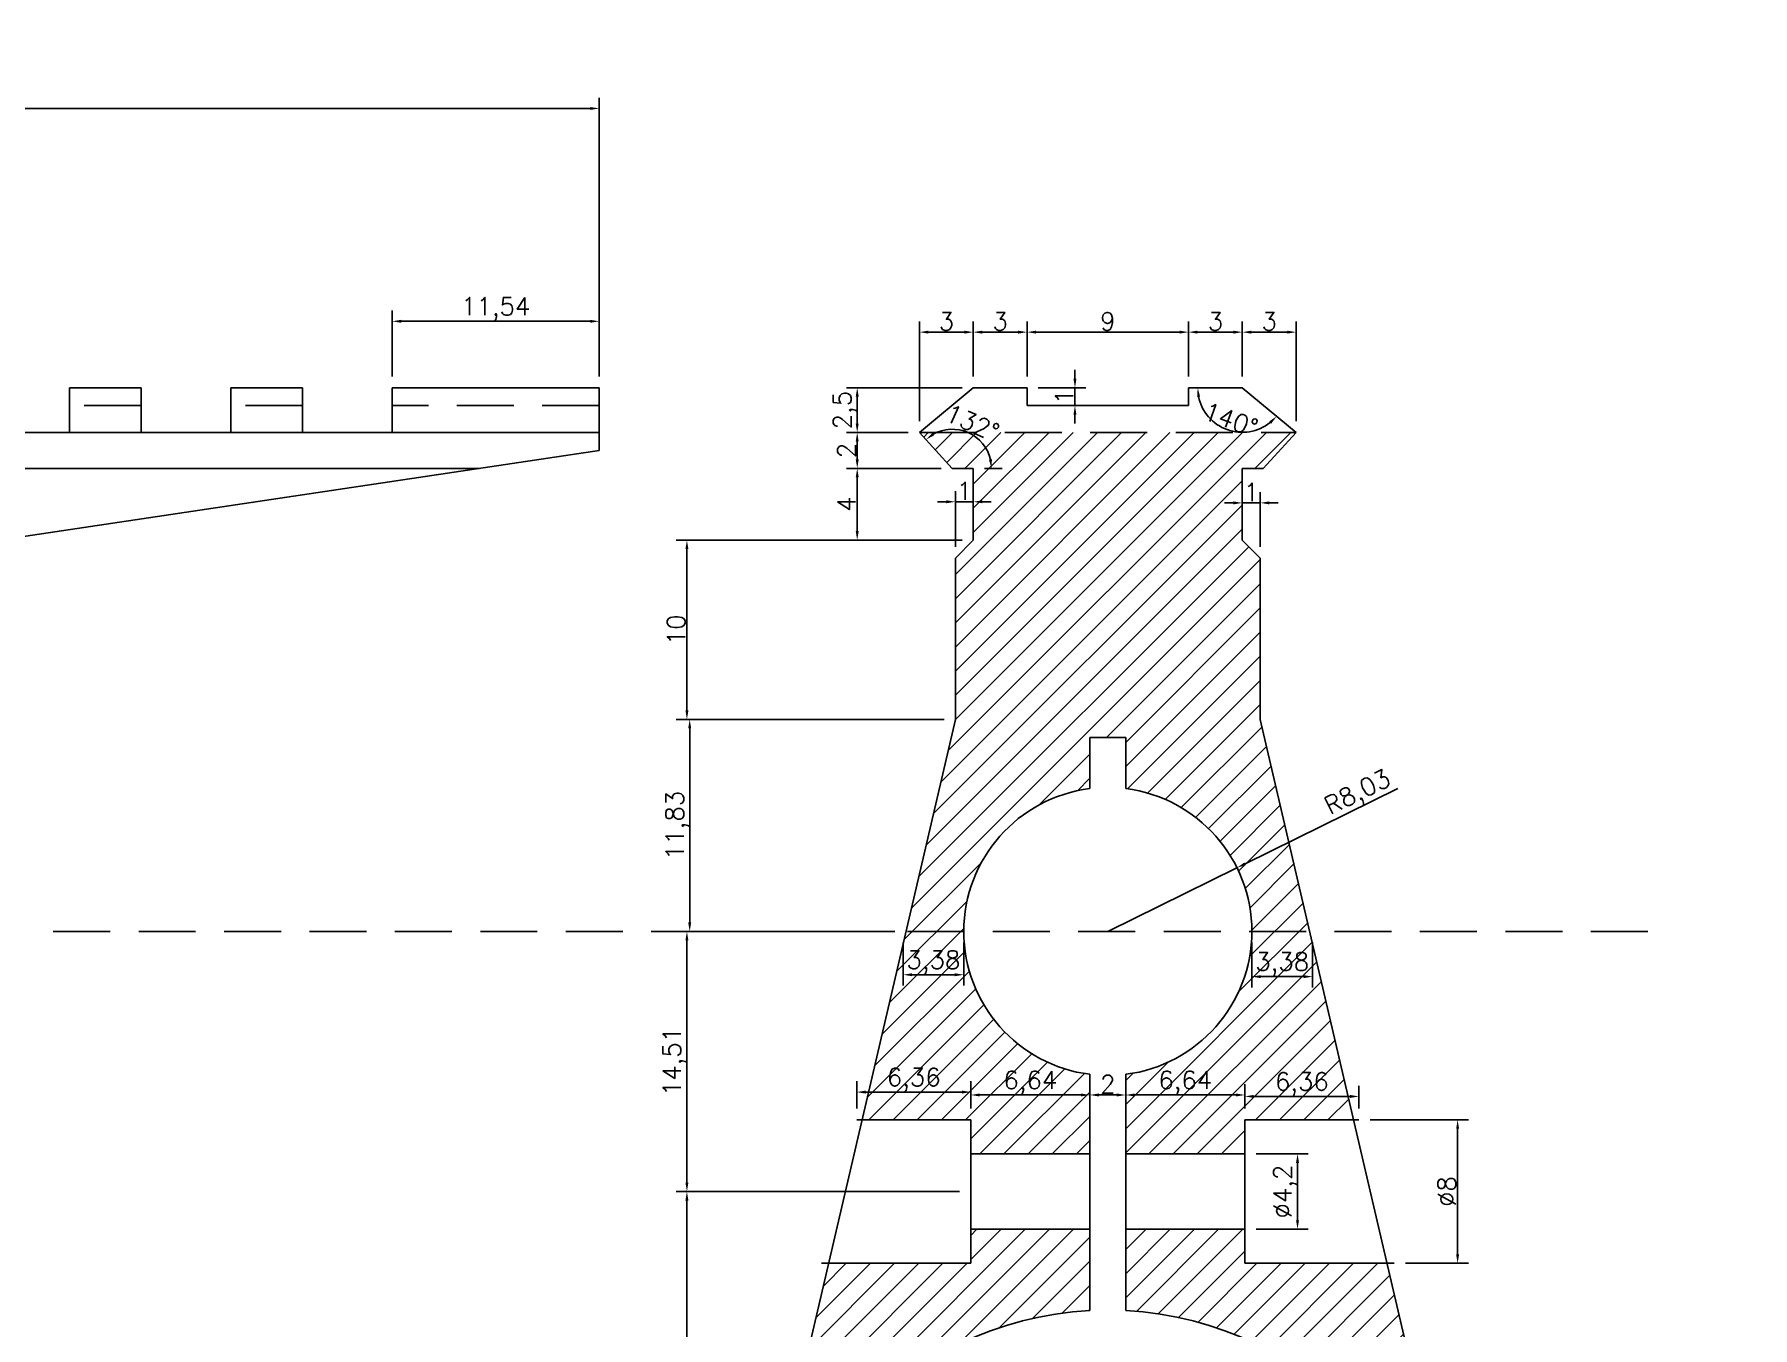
# Model space of a CAD drawing. Header units: millimetres. Extents: x 6817 to 10425, y -2870 to -164.
# Drawn here: x 9156 to 9251.8, y -901.7 to -829.6 of the extents above; entities that cross this region are included whole.
import ezdxf

# ---------------------------------------------------------------- set-up
doc = ezdxf.new("R2010")
doc.units = ezdxf.units.MM
doc.linetypes.add('HIDDEN', pattern=[9.525, 6.35, -3.175])
doc.layers.add('图层2', color=108, linetype='Continuous')
doc.styles.get("Standard").update_dxf_attribs({"font": 'txt', "bigfont": 'gbcbig.shx'})
doc.dimstyles.new('ISO-25', dxfattribs={"dimtxt": 1, "dimasz": 0.5, "dimexe": 0.6, "dimexo": 0.625, "dimgap": 0.1, "dimtad": 1, "dimtxsty": 'Standard', "dimcen": 2.5, "dimadec": 0, "dimazin": 0, "dimtfac": 1, "dimtmove": 0, "dimatfit": 3, "dimfxl": 1, "dimarcsym": 0})

# ---------------------------------------------------------------- blocks, each defined once
blk = doc.blocks.new('*D1676')
at = {"layer": 'Defpoints', "color": 0, "linetype": 'ByBlock', "transparency": 16777216}
for p in [(9211.395, -846.178), (9208.395, -849.277), (9211.395, -849.277)]:
    blk.add_point(p, dxfattribs=at)
at = {"layer": '图层2', "color": 0, "linetype": 'ByBlock', "lineweight": -2, "transparency": 16777216}
for p, q in [((9208.395, -848.652), (9208.395, -845.578)), ((9211.395, -848.652), (9211.395, -845.578)), ((9208.895, -846.178), (9210.895, -846.178))]:
    blk.add_line(p, q, dxfattribs=at)
at = {"layer": '图层2', "color": 0, "linetype": 'ByBlock', "transparency": 16777216}
for points in [[(9208.895, -846.095), (9208.895, -846.262), (9208.395, -846.178)], [(9210.895, -846.095), (9210.895, -846.262), (9211.395, -846.178)]]:
    blk.add_solid(points, dxfattribs=at)
at = {"layer": '图层2', "color": 0, "linetype": 'ByBlock', "transparency": 16777216, "insert": (9209.895, -845.578), "char_height": 1, "attachment_point": 5}
blk.add_mtext('3', dxfattribs=at)
blk = doc.blocks.new('*D1677')
at = {"layer": 'Defpoints', "color": 0, "linetype": 'ByBlock', "transparency": 16777216}
for p in [(9220.395, -846.178), (9211.395, -849.277), (9220.395, -849.277)]:
    blk.add_point(p, dxfattribs=at)
at = {"layer": '图层2', "color": 0, "linetype": 'ByBlock', "lineweight": -2, "transparency": 16777216}
for p, q in [((9211.395, -848.652), (9211.395, -845.578)), ((9220.395, -848.652), (9220.395, -845.578)), ((9211.895, -846.178), (9219.895, -846.178))]:
    blk.add_line(p, q, dxfattribs=at)
at = {"layer": '图层2', "color": 0, "linetype": 'ByBlock', "transparency": 16777216}
for points in [[(9211.895, -846.095), (9211.895, -846.262), (9211.395, -846.178)], [(9219.895, -846.095), (9219.895, -846.262), (9220.395, -846.178)]]:
    blk.add_solid(points, dxfattribs=at)
at = {"layer": '图层2', "color": 0, "linetype": 'ByBlock', "transparency": 16777216, "insert": (9215.895, -845.578), "char_height": 1, "attachment_point": 5}
blk.add_mtext('9', dxfattribs=at)
blk = doc.blocks.new('*D1678')
at = {"layer": 'Defpoints', "color": 0, "linetype": 'ByBlock', "transparency": 16777216}
for p in [(9223.395, -846.178), (9220.395, -849.277), (9223.395, -849.277)]:
    blk.add_point(p, dxfattribs=at)
at = {"layer": '图层2', "color": 0, "linetype": 'ByBlock', "lineweight": -2, "transparency": 16777216}
for p, q in [((9220.395, -848.652), (9220.395, -845.578)), ((9223.395, -848.652), (9223.395, -845.578)), ((9220.895, -846.178), (9222.895, -846.178))]:
    blk.add_line(p, q, dxfattribs=at)
at = {"layer": '图层2', "color": 0, "linetype": 'ByBlock', "transparency": 16777216}
for points in [[(9220.895, -846.095), (9220.895, -846.262), (9220.395, -846.178)], [(9222.895, -846.095), (9222.895, -846.262), (9223.395, -846.178)]]:
    blk.add_solid(points, dxfattribs=at)
at = {"layer": '图层2', "color": 0, "linetype": 'ByBlock', "transparency": 16777216, "insert": (9221.895, -845.578), "char_height": 1, "attachment_point": 5}
blk.add_mtext('3', dxfattribs=at)
blk = doc.blocks.new('*D1679')
at = {"layer": 'Defpoints', "color": 0, "linetype": 'ByBlock', "transparency": 16777216}
for p in [(9226.395, -846.178), (9223.395, -849.277), (9226.395, -851.777)]:
    blk.add_point(p, dxfattribs=at)
at = {"layer": '图层2', "color": 0, "linetype": 'ByBlock', "lineweight": -2, "transparency": 16777216}
for p, q in [((9223.395, -848.652), (9223.395, -845.578)), ((9226.395, -851.152), (9226.395, -845.578)), ((9223.895, -846.178), (9225.895, -846.178))]:
    blk.add_line(p, q, dxfattribs=at)
at = {"layer": '图层2', "color": 0, "linetype": 'ByBlock', "transparency": 16777216}
for points in [[(9223.895, -846.095), (9223.895, -846.262), (9223.395, -846.178)], [(9225.895, -846.095), (9225.895, -846.262), (9226.395, -846.178)]]:
    blk.add_solid(points, dxfattribs=at)
at = {"layer": '图层2', "color": 0, "linetype": 'ByBlock', "transparency": 16777216, "insert": (9224.895, -845.578), "char_height": 1, "attachment_point": 5}
blk.add_mtext('3', dxfattribs=at)
blk = doc.blocks.new('*D1680')
at = {"layer": 'Defpoints', "color": 0, "linetype": 'ByBlock', "transparency": 16777216}
for p in [(9208.395, -846.178), (9208.395, -849.277), (9205.395, -851.777)]:
    blk.add_point(p, dxfattribs=at)
at = {"layer": '图层2', "color": 0, "linetype": 'ByBlock', "lineweight": -2, "transparency": 16777216}
for p, q in [((9205.395, -851.152), (9205.395, -845.578)), ((9208.395, -848.652), (9208.395, -845.578)), ((9205.895, -846.178), (9207.895, -846.178))]:
    blk.add_line(p, q, dxfattribs=at)
at = {"layer": '图层2', "color": 0, "linetype": 'ByBlock', "transparency": 16777216}
for points in [[(9205.895, -846.095), (9205.895, -846.262), (9205.395, -846.178)], [(9207.895, -846.095), (9207.895, -846.262), (9208.395, -846.178)]]:
    blk.add_solid(points, dxfattribs=at)
at = {"layer": '图层2', "color": 0, "linetype": 'ByBlock', "transparency": 16777216, "insert": (9206.895, -845.578), "char_height": 1, "attachment_point": 5}
blk.add_mtext('3', dxfattribs=at)
blk = doc.blocks.new('*D1681')
at = {"layer": 'Defpoints', "color": 0, "linetype": 'ByBlock', "transparency": 16777216}
for p in [(9211.395, -849.277), (9211.395, -850.277), (9214.064, -850.277)]:
    blk.add_point(p, dxfattribs=at)
at = {"layer": '图层2', "color": 0, "linetype": 'ByBlock', "lineweight": -2, "transparency": 16777216}
for p, q in [((9214.064, -848.777), (9214.064, -848.277)), ((9212.02, -849.277), (9214.664, -849.277)), ((9214.064, -849.277), (9214.064, -850.277)), ((9212.02, -850.277), (9214.664, -850.277)), ((9214.064, -850.777), (9214.064, -851.277))]:
    blk.add_line(p, q, dxfattribs=at)
at = {"layer": '图层2', "color": 0, "linetype": 'ByBlock', "transparency": 16777216}
for points in [[(9213.98, -848.777), (9214.147, -848.777), (9214.064, -849.277)], [(9213.98, -850.777), (9214.147, -850.777), (9214.064, -850.277)]]:
    blk.add_solid(points, dxfattribs=at)
at = {"layer": '图层2', "color": 0, "linetype": 'ByBlock', "transparency": 16777216, "insert": (9213.464, -849.777), "char_height": 1, "attachment_point": 5, "rotation": 90}
blk.add_mtext('1', dxfattribs=at)
blk = doc.blocks.new('*D1575')
at = {"layer": 'Defpoints', "color": 0, "linetype": 'ByBlock', "transparency": 16777216}
for p in [(9208.395, -849.277), (9201.923, -851.777), (9205.395, -851.777)]:
    blk.add_point(p, dxfattribs=at)
at = {"layer": '图层2', "color": 0, "linetype": 'ByBlock', "lineweight": -2, "transparency": 16777216}
for p, q in [((9207.77, -849.277), (9201.323, -849.277)), ((9201.923, -849.777), (9201.923, -851.277)), ((9204.77, -851.777), (9201.323, -851.777))]:
    blk.add_line(p, q, dxfattribs=at)
at = {"layer": '图层2', "color": 0, "linetype": 'ByBlock', "transparency": 16777216}
for points in [[(9201.84, -849.777), (9202.006, -849.777), (9201.923, -849.277)], [(9201.84, -851.277), (9202.006, -851.277), (9201.923, -851.777)]]:
    blk.add_solid(points, dxfattribs=at)
at = {"layer": '图层2', "color": 0, "linetype": 'ByBlock', "transparency": 16777216, "insert": (9201.24, -850.527), "char_height": 1, "attachment_point": 5, "rotation": 90}
blk.add_mtext('2,5', dxfattribs=at)
blk = doc.blocks.new('*D1576')
at = {"layer": 'Defpoints', "color": 0, "linetype": 'ByBlock', "transparency": 16777216}
for p in [(9205.395, -851.777), (9201.923, -853.777), (9207.225, -853.777)]:
    blk.add_point(p, dxfattribs=at)
at = {"layer": '图层2', "color": 0, "linetype": 'ByBlock', "lineweight": -2, "transparency": 16777216}
for p, q in [((9204.77, -851.777), (9201.323, -851.777)), ((9201.923, -852.277), (9201.923, -853.277)), ((9206.6, -853.777), (9201.323, -853.777))]:
    blk.add_line(p, q, dxfattribs=at)
at = {"layer": '图层2', "color": 0, "linetype": 'ByBlock', "transparency": 16777216}
for points in [[(9201.84, -852.277), (9202.006, -852.277), (9201.923, -851.777)], [(9201.84, -853.277), (9202.006, -853.277), (9201.923, -853.777)]]:
    blk.add_solid(points, dxfattribs=at)
at = {"layer": '图层2', "color": 0, "linetype": 'ByBlock', "transparency": 16777216, "insert": (9201.323, -852.777), "char_height": 1, "attachment_point": 5, "rotation": 90}
blk.add_mtext('2', dxfattribs=at)
blk = doc.blocks.new('*D1577')
at = {"layer": 'Defpoints', "color": 0, "linetype": 'ByBlock', "transparency": 16777216}
for p in [(9207.225, -853.777), (9201.923, -857.777), (9208.395, -857.777)]:
    blk.add_point(p, dxfattribs=at)
at = {"layer": '图层2', "color": 0, "linetype": 'ByBlock', "lineweight": -2, "transparency": 16777216}
for p, q in [((9206.6, -853.777), (9201.323, -853.777)), ((9201.923, -854.277), (9201.923, -857.277)), ((9207.77, -857.777), (9201.323, -857.777))]:
    blk.add_line(p, q, dxfattribs=at)
at = {"layer": '图层2', "color": 0, "linetype": 'ByBlock', "transparency": 16777216}
for points in [[(9201.84, -854.277), (9202.006, -854.277), (9201.923, -853.777)], [(9201.84, -857.277), (9202.006, -857.277), (9201.923, -857.777)]]:
    blk.add_solid(points, dxfattribs=at)
at = {"layer": '图层2', "color": 0, "linetype": 'ByBlock', "transparency": 16777216, "insert": (9201.323, -855.777), "char_height": 1, "attachment_point": 5, "rotation": 90}
blk.add_mtext('4', dxfattribs=at)
blk = doc.blocks.new('*D1682')
at = {"layer": 'Defpoints', "color": 0, "linetype": 'ByBlock', "transparency": 16777216}
for p in [(9205.395, -851.777), (9208.792, -852.257), (9207.225, -853.777), (9207.225, -853.777), (9208.395, -853.777)]:
    blk.add_point(p, dxfattribs=at)
at = {"layer": '图层2', "color": 0, "linetype": 'ByBlock', "lineweight": -2, "transparency": 16777216}
blk.add_line((9209.02, -853.777), (9210.009, -853.777), dxfattribs=at)
blk.add_arc((9207.225, -853.777), 2.183, 13.15008, 119.30843, dxfattribs=at)
at = {"layer": '图层2', "color": 0, "linetype": 'ByBlock', "transparency": 16777216}
for points in [[(9206.205, -851.941), (9206.108, -851.806), (9205.752, -852.167)], [(9209.434, -853.271), (9209.269, -853.29), (9209.409, -853.777)]]:
    blk.add_solid(points, dxfattribs=at)
at = {"layer": '图层2', "color": 0, "linetype": 'ByBlock', "transparency": 16777216, "insert": (9208.347, -851.23), "char_height": 1, "attachment_point": 5, "rotation": 336.22926}
blk.add_mtext('132°', dxfattribs=at)
blk = doc.blocks.new('*D1683')
at = {"layer": 'Defpoints', "color": 0, "linetype": 'ByBlock', "transparency": 16777216}
for p in [(9220.395, -849.277), (9223.395, -849.277), (9223.395, -849.277), (9221.69, -851.089), (9226.395, -851.777)]:
    blk.add_point(p, dxfattribs=at)
at = {"layer": '图层2', "color": 0, "linetype": 'ByBlock', "lineweight": -2, "transparency": 16777216}
blk.add_arc((9223.395, -849.277), 2.488, 191.53213, 308.6623, dxfattribs=at)
at = {"layer": '图层2', "color": 0, "linetype": 'ByBlock', "transparency": 16777216}
for points in [[(9220.874, -849.783), (9221.04, -849.767), (9220.907, -849.277)], [(9224.892, -851.161), (9225.008, -851.28), (9225.307, -850.871)]]:
    blk.add_solid(points, dxfattribs=at)
at = {"layer": '图层2', "color": 0, "linetype": 'ByBlock', "transparency": 16777216, "insert": (9222.753, -851.053), "char_height": 1, "attachment_point": 5, "rotation": 340.09721}
blk.add_mtext('140°', dxfattribs=at)
blk = doc.blocks.new('*D1684')
at = {"layer": 'Defpoints', "color": 0, "linetype": 'ByBlock', "transparency": 16777216}
for p in [(9208.395, -855.639), (9208.395, -857.777), (9207.395, -858.777)]:
    blk.add_point(p, dxfattribs=at)
at = {"layer": '图层2', "color": 0, "linetype": 'ByBlock', "lineweight": -2, "transparency": 16777216}
for p, q in [((9207.395, -858.152), (9207.395, -855.039)), ((9208.395, -857.152), (9208.395, -855.039)), ((9206.895, -855.639), (9206.395, -855.639)), ((9207.395, -855.639), (9208.395, -855.639)), ((9208.895, -855.639), (9209.395, -855.639))]:
    blk.add_line(p, q, dxfattribs=at)
at = {"layer": '图层2', "color": 0, "linetype": 'ByBlock', "transparency": 16777216}
for points in [[(9206.895, -855.555), (9206.895, -855.722), (9207.395, -855.639)], [(9208.895, -855.555), (9208.895, -855.722), (9208.395, -855.639)]]:
    blk.add_solid(points, dxfattribs=at)
at = {"layer": '图层2', "color": 0, "linetype": 'ByBlock', "transparency": 16777216, "insert": (9207.895, -855.039), "char_height": 1, "attachment_point": 5}
blk.add_mtext('1', dxfattribs=at)
blk = doc.blocks.new('*D1685')
at = {"layer": 'Defpoints', "color": 0, "linetype": 'ByBlock', "transparency": 16777216}
for p in [(9224.395, -855.701), (9223.395, -857.777), (9224.395, -858.777)]:
    blk.add_point(p, dxfattribs=at)
at = {"layer": '图层2', "color": 0, "linetype": 'ByBlock', "lineweight": -2, "transparency": 16777216}
for p, q in [((9223.395, -857.152), (9223.395, -855.101)), ((9224.395, -858.152), (9224.395, -855.101)), ((9222.895, -855.701), (9222.395, -855.701)), ((9223.395, -855.701), (9224.395, -855.701)), ((9224.895, -855.701), (9225.395, -855.701))]:
    blk.add_line(p, q, dxfattribs=at)
at = {"layer": '图层2', "color": 0, "linetype": 'ByBlock', "transparency": 16777216}
for points in [[(9222.895, -855.618), (9222.895, -855.785), (9223.395, -855.701)], [(9224.895, -855.618), (9224.895, -855.785), (9224.395, -855.701)]]:
    blk.add_solid(points, dxfattribs=at)
at = {"layer": '图层2', "color": 0, "linetype": 'ByBlock', "transparency": 16777216, "insert": (9223.895, -855.101), "char_height": 1, "attachment_point": 5}
blk.add_mtext('1', dxfattribs=at)
blk = doc.blocks.new('*D1686')
at = {"layer": 'Defpoints', "color": 0, "linetype": 'ByBlock', "transparency": 16777216}
for p in [(9208.395, -857.777), (9192.429, -867.777), (9207.395, -867.777)]:
    blk.add_point(p, dxfattribs=at)
at = {"layer": '图层2', "color": 0, "linetype": 'ByBlock', "lineweight": -2, "transparency": 16777216}
for p, q in [((9207.77, -857.777), (9191.829, -857.777)), ((9192.429, -858.277), (9192.429, -867.277)), ((9206.77, -867.777), (9191.829, -867.777))]:
    blk.add_line(p, q, dxfattribs=at)
at = {"layer": '图层2', "color": 0, "linetype": 'ByBlock', "transparency": 16777216}
for points in [[(9192.346, -858.277), (9192.512, -858.277), (9192.429, -857.777)], [(9192.346, -867.277), (9192.512, -867.277), (9192.429, -867.777)]]:
    blk.add_solid(points, dxfattribs=at)
at = {"layer": '图层2', "color": 0, "linetype": 'ByBlock', "transparency": 16777216, "insert": (9191.829, -862.777), "char_height": 1, "attachment_point": 5, "rotation": 90}
blk.add_mtext('10', dxfattribs=at)
blk = doc.blocks.new('*D1687')
at = {"layer": 'Defpoints', "color": 0, "linetype": 'ByBlock', "transparency": 16777216}
for p in [(9207.395, -867.777), (9192.584, -879.604), (9204.638, -879.604)]:
    blk.add_point(p, dxfattribs=at)
at = {"layer": '图层2', "color": 0, "linetype": 'ByBlock', "lineweight": -2, "transparency": 16777216}
for p, q in [((9206.77, -867.777), (9191.984, -867.777)), ((9192.584, -868.277), (9192.584, -879.104)), ((9204.013, -879.604), (9191.984, -879.604))]:
    blk.add_line(p, q, dxfattribs=at)
at = {"layer": '图层2', "color": 0, "linetype": 'ByBlock', "transparency": 16777216}
for points in [[(9192.501, -868.277), (9192.667, -868.277), (9192.584, -867.777)], [(9192.501, -879.104), (9192.667, -879.104), (9192.584, -879.604)]]:
    blk.add_solid(points, dxfattribs=at)
at = {"layer": '图层2', "color": 0, "linetype": 'ByBlock', "transparency": 16777216, "insert": (9191.901, -873.691), "char_height": 1, "attachment_point": 5, "rotation": 90}
blk.add_mtext('11,83', dxfattribs=at)
blk = doc.blocks.new('*D1688')
at = {"layer": 'Defpoints', "color": 0, "linetype": 'ByBlock', "transparency": 16777216}
for p in [(9204.483, -879.604), (9192.429, -894.111), (9208.257, -894.111)]:
    blk.add_point(p, dxfattribs=at)
at = {"layer": '图层2', "color": 0, "linetype": 'ByBlock', "lineweight": -2, "transparency": 16777216}
for p, q in [((9203.858, -879.604), (9191.829, -879.604)), ((9192.429, -880.104), (9192.429, -893.611)), ((9207.632, -894.111), (9191.829, -894.111))]:
    blk.add_line(p, q, dxfattribs=at)
at = {"layer": '图层2', "color": 0, "linetype": 'ByBlock', "transparency": 16777216}
for points in [[(9192.346, -880.104), (9192.512, -880.104), (9192.429, -879.604)], [(9192.346, -893.611), (9192.512, -893.611), (9192.429, -894.111)]]:
    blk.add_solid(points, dxfattribs=at)
at = {"layer": '图层2', "color": 0, "linetype": 'ByBlock', "transparency": 16777216, "insert": (9191.746, -886.858), "char_height": 1, "attachment_point": 5, "rotation": 90}
blk.add_mtext('14,51', dxfattribs=at)
blk = doc.blocks.new('*D1578')
at = {"layer": 'Defpoints', "color": 0, "linetype": 'ByBlock', "transparency": 16777216}
for p in [(9208.257, -894.111), (9192.429, -919.824), (9195.195, -919.824)]:
    blk.add_point(p, dxfattribs=at)
at = {"layer": '图层2', "color": 0, "linetype": 'ByBlock', "lineweight": -2, "transparency": 16777216}
for p, q in [((9207.632, -894.111), (9191.829, -894.111)), ((9192.429, -894.611), (9192.429, -919.324)), ((9194.57, -919.824), (9191.829, -919.824))]:
    blk.add_line(p, q, dxfattribs=at)
at = {"layer": '图层2', "color": 0, "linetype": 'ByBlock', "transparency": 16777216}
for points in [[(9192.346, -894.611), (9192.512, -894.611), (9192.429, -894.111)], [(9192.346, -919.324), (9192.512, -919.324), (9192.429, -919.824)]]:
    blk.add_solid(points, dxfattribs=at)
at = {"layer": '图层2', "color": 0, "linetype": 'ByBlock', "transparency": 16777216, "insert": (9191.746, -906.968), "char_height": 1, "attachment_point": 5, "rotation": 90}
blk.add_mtext('25,71', dxfattribs=at)
blk = doc.blocks.new('*D1689')
at = {"layer": 'Defpoints', "color": 0, "linetype": 'ByBlock', "transparency": 16777216}
for p in [(9208.257, -888.563), (9201.895, -890.111), (9208.257, -890.111)]:
    blk.add_point(p, dxfattribs=at)
at = {"layer": '图层2', "color": 0, "linetype": 'ByBlock', "lineweight": -2, "transparency": 16777216}
for p, q in [((9201.895, -889.486), (9201.895, -887.963)), ((9208.257, -889.486), (9208.257, -887.963)), ((9202.395, -888.563), (9207.757, -888.563))]:
    blk.add_line(p, q, dxfattribs=at)
at = {"layer": '图层2', "color": 0, "linetype": 'ByBlock', "transparency": 16777216}
for points in [[(9202.395, -888.48), (9202.395, -888.647), (9201.895, -888.563)], [(9207.757, -888.48), (9207.757, -888.647), (9208.257, -888.563)]]:
    blk.add_solid(points, dxfattribs=at)
at = {"layer": '图层2', "color": 0, "linetype": 'ByBlock', "transparency": 16777216, "insert": (9205.076, -887.88), "char_height": 1, "attachment_point": 5}
blk.add_mtext('6,36', dxfattribs=at)
blk = doc.blocks.new('*D1690')
at = {"layer": 'Defpoints', "color": 0, "linetype": 'ByBlock', "transparency": 16777216}
for p in [(9214.895, -888.725), (9208.257, -890.111), (9214.895, -892.011)]:
    blk.add_point(p, dxfattribs=at)
at = {"layer": '图层2', "color": 0, "linetype": 'ByBlock', "lineweight": -2, "transparency": 16777216}
for p, q in [((9208.257, -889.486), (9208.257, -888.125)), ((9208.757, -888.725), (9214.395, -888.725)), ((9214.895, -891.386), (9214.895, -888.125))]:
    blk.add_line(p, q, dxfattribs=at)
at = {"layer": '图层2', "color": 0, "linetype": 'ByBlock', "transparency": 16777216}
for points in [[(9208.757, -888.641), (9208.757, -888.808), (9208.257, -888.725)], [(9214.395, -888.641), (9214.395, -888.808), (9214.895, -888.725)]]:
    blk.add_solid(points, dxfattribs=at)
at = {"layer": '图层2', "color": 0, "linetype": 'ByBlock', "transparency": 16777216, "insert": (9211.576, -888.041), "char_height": 1, "attachment_point": 5}
blk.add_mtext('6,64', dxfattribs=at)
blk = doc.blocks.new('*D1691')
at = {"layer": 'Defpoints', "color": 0, "linetype": 'ByBlock', "transparency": 16777216}
for p in [(9216.895, -888.725), (9214.895, -892.011), (9216.895, -892.011)]:
    blk.add_point(p, dxfattribs=at)
at = {"layer": '图层2', "color": 0, "linetype": 'ByBlock', "lineweight": -2, "transparency": 16777216}
for p, q in [((9214.895, -891.386), (9214.895, -888.125)), ((9215.395, -888.725), (9216.395, -888.725)), ((9216.895, -891.386), (9216.895, -888.125))]:
    blk.add_line(p, q, dxfattribs=at)
at = {"layer": '图层2', "color": 0, "linetype": 'ByBlock', "transparency": 16777216}
for points in [[(9215.395, -888.641), (9215.395, -888.808), (9214.895, -888.725)], [(9216.395, -888.641), (9216.395, -888.808), (9216.895, -888.725)]]:
    blk.add_solid(points, dxfattribs=at)
at = {"layer": '图层2', "color": 0, "linetype": 'ByBlock', "transparency": 16777216, "insert": (9215.895, -888.125), "char_height": 1, "attachment_point": 5}
blk.add_mtext('2', dxfattribs=at)
blk = doc.blocks.new('*D1692')
at = {"layer": 'Defpoints', "color": 0, "linetype": 'ByBlock', "transparency": 16777216}
for p in [(9223.534, -888.725), (9223.534, -890.111), (9216.895, -892.011)]:
    blk.add_point(p, dxfattribs=at)
at = {"layer": '图层2', "color": 0, "linetype": 'ByBlock', "lineweight": -2, "transparency": 16777216}
for p, q in [((9216.895, -891.386), (9216.895, -888.125)), ((9217.395, -888.725), (9223.034, -888.725)), ((9223.534, -889.486), (9223.534, -888.125))]:
    blk.add_line(p, q, dxfattribs=at)
at = {"layer": '图层2', "color": 0, "linetype": 'ByBlock', "transparency": 16777216}
for points in [[(9217.395, -888.641), (9217.395, -888.808), (9216.895, -888.725)], [(9223.034, -888.641), (9223.034, -888.808), (9223.534, -888.725)]]:
    blk.add_solid(points, dxfattribs=at)
at = {"layer": '图层2', "color": 0, "linetype": 'ByBlock', "transparency": 16777216, "insert": (9220.215, -888.041), "char_height": 1, "attachment_point": 5}
blk.add_mtext('6,64', dxfattribs=at)
blk = doc.blocks.new('*D1693')
at = {"layer": 'Defpoints', "color": 0, "linetype": 'ByBlock', "transparency": 16777216}
for p in [(9229.896, -888.805), (9223.534, -890.111), (9229.896, -890.111)]:
    blk.add_point(p, dxfattribs=at)
at = {"layer": '图层2', "color": 0, "linetype": 'ByBlock', "lineweight": -2, "transparency": 16777216}
for p, q in [((9223.534, -889.486), (9223.534, -888.205)), ((9224.034, -888.805), (9229.396, -888.805)), ((9229.896, -889.486), (9229.896, -888.205))]:
    blk.add_line(p, q, dxfattribs=at)
at = {"layer": '图层2', "color": 0, "linetype": 'ByBlock', "transparency": 16777216}
for points in [[(9224.034, -888.722), (9224.034, -888.889), (9223.534, -888.805)], [(9229.396, -888.722), (9229.396, -888.889), (9229.896, -888.805)]]:
    blk.add_solid(points, dxfattribs=at)
at = {"layer": '图层2', "color": 0, "linetype": 'ByBlock', "transparency": 16777216, "insert": (9226.715, -888.122), "char_height": 1, "attachment_point": 5}
blk.add_mtext('6,36', dxfattribs=at)
blk = doc.blocks.new('*D1694')
at = {"layer": 'Defpoints', "color": 0, "linetype": 'ByBlock', "transparency": 16777216}
for p in [(9223.534, -892.011), (9223.534, -896.211), (9226.472, -896.211)]:
    blk.add_point(p, dxfattribs=at)
at = {"layer": '图层2', "color": 0, "linetype": 'ByBlock', "lineweight": -2, "transparency": 16777216}
for p, q in [((9224.159, -892.011), (9227.072, -892.011)), ((9226.472, -892.511), (9226.472, -895.711)), ((9224.159, -896.211), (9227.072, -896.211))]:
    blk.add_line(p, q, dxfattribs=at)
at = {"layer": '图层2', "color": 0, "linetype": 'ByBlock', "transparency": 16777216}
for points in [[(9226.389, -892.511), (9226.556, -892.511), (9226.472, -892.011)], [(9226.389, -895.711), (9226.556, -895.711), (9226.472, -896.211)]]:
    blk.add_solid(points, dxfattribs=at)
at = {"layer": '图层2', "color": 0, "linetype": 'ByBlock', "transparency": 16777216, "insert": (9225.789, -894.111), "char_height": 1, "attachment_point": 5, "rotation": 90}
blk.add_mtext('%%C4,2', dxfattribs=at)
blk = doc.blocks.new('*D1695')
at = {"layer": 'Defpoints', "color": 0, "linetype": 'ByBlock', "transparency": 16777216}
for p in [(9229.896, -890.111), (9231.866, -898.111), (9235.398, -898.111)]:
    blk.add_point(p, dxfattribs=at)
at = {"layer": '图层2', "color": 0, "linetype": 'ByBlock', "lineweight": -2, "transparency": 16777216}
for p, q in [((9230.521, -890.111), (9235.998, -890.111)), ((9235.398, -890.611), (9235.398, -897.611)), ((9232.491, -898.111), (9235.998, -898.111))]:
    blk.add_line(p, q, dxfattribs=at)
at = {"layer": '图层2', "color": 0, "linetype": 'ByBlock', "transparency": 16777216}
for points in [[(9235.315, -890.611), (9235.481, -890.611), (9235.398, -890.111)], [(9235.315, -897.611), (9235.481, -897.611), (9235.398, -898.111)]]:
    blk.add_solid(points, dxfattribs=at)
at = {"layer": '图层2', "color": 0, "linetype": 'ByBlock', "transparency": 16777216, "insert": (9234.798, -894.111), "char_height": 1, "attachment_point": 5, "rotation": 90}
blk.add_mtext('%%C8', dxfattribs=at)
blk = doc.blocks.new('*D1698')
at = {"layer": 'Defpoints', "color": 0, "linetype": 'ByBlock', "transparency": 16777216}
for p in [(9223.097, -876.052), (9215.895, -879.604)]:
    blk.add_point(p, dxfattribs=at)
at = {"layer": '图层2', "color": 0, "linetype": 'ByBlock', "lineweight": -2, "transparency": 16777216}
for p, q in [((9232.058, -871.631), (9223.545, -875.831)), ((9215.895, -879.604), (9223.097, -876.052))]:
    blk.add_line(p, q, dxfattribs=at)
at = {"layer": '图层2', "color": 0, "linetype": 'ByBlock', "transparency": 16777216}
blk.add_solid([(9223.508, -875.756), (9223.582, -875.905), (9223.097, -876.052)], dxfattribs=at)
at = {"layer": '图层2', "color": 0, "linetype": 'ByBlock', "transparency": 16777216, "insert": (9229.873, -871.947), "char_height": 1, "attachment_point": 5, "rotation": 26.25852}
blk.add_mtext('R8,03', dxfattribs=at)
blk = doc.blocks.new('*D1591')
at = {"layer": 'Defpoints', "color": 0, "linetype": 'ByBlock', "transparency": 16777216}
for p in [(9204.483, -879.604), (9207.865, -879.604), (9207.865, -882.018)]:
    blk.add_point(p, dxfattribs=at)
at = {"layer": '图层2', "color": 0, "linetype": 'ByBlock', "lineweight": -2, "transparency": 16777216}
for p, q in [((9204.483, -880.229), (9204.483, -882.618)), ((9207.865, -880.229), (9207.865, -882.618)), ((9204.983, -882.018), (9207.365, -882.018))]:
    blk.add_line(p, q, dxfattribs=at)
at = {"layer": '图层2', "color": 0, "linetype": 'ByBlock', "transparency": 16777216}
for points in [[(9204.983, -881.934), (9204.983, -882.101), (9204.483, -882.018)], [(9207.365, -881.934), (9207.365, -882.101), (9207.865, -882.018)]]:
    blk.add_solid(points, dxfattribs=at)
at = {"layer": '图层2', "color": 0, "linetype": 'ByBlock', "transparency": 16777216, "insert": (9206.174, -881.334), "char_height": 1, "attachment_point": 5}
blk.add_mtext('3,38', dxfattribs=at)
blk = doc.blocks.new('*D1592')
at = {"layer": 'Defpoints', "color": 0, "linetype": 'ByBlock', "transparency": 16777216}
for p in [(9223.925, -879.604), (9227.308, -879.604), (9227.308, -882.123)]:
    blk.add_point(p, dxfattribs=at)
at = {"layer": '图层2', "color": 0, "linetype": 'ByBlock', "lineweight": -2, "transparency": 16777216}
for p, q in [((9223.925, -880.229), (9223.925, -882.723)), ((9227.308, -880.229), (9227.308, -882.723)), ((9224.425, -882.123), (9226.808, -882.123))]:
    blk.add_line(p, q, dxfattribs=at)
at = {"layer": '图层2', "color": 0, "linetype": 'ByBlock', "transparency": 16777216}
for points in [[(9224.425, -882.039), (9224.425, -882.206), (9223.925, -882.123)], [(9226.808, -882.039), (9226.808, -882.206), (9227.308, -882.123)]]:
    blk.add_solid(points, dxfattribs=at)
at = {"layer": '图层2', "color": 0, "linetype": 'ByBlock', "transparency": 16777216, "insert": (9225.617, -881.439), "char_height": 1, "attachment_point": 5}
blk.add_mtext('3,38', dxfattribs=at)
blk = doc.blocks.new('*D1651')
at = {"layer": 'Defpoints', "color": 0, "linetype": 'ByBlock', "transparency": 16777216}
for p in [(9187.54, -833.702), (9187.54, -849.277), (8967.54, -867.777)]:
    blk.add_point(p, dxfattribs=at)
at = {"layer": '图层2', "color": 0, "linetype": 'ByBlock', "lineweight": -2, "transparency": 16777216}
for p, q in [((8967.54, -867.152), (8967.54, -833.102)), ((9187.54, -848.652), (9187.54, -833.102)), ((8968.04, -833.702), (9187.04, -833.702))]:
    blk.add_line(p, q, dxfattribs=at)
at = {"layer": '图层2', "color": 0, "linetype": 'ByBlock', "transparency": 16777216}
for points in [[(8968.04, -833.619), (8968.04, -833.786), (8967.54, -833.702)], [(9187.04, -833.619), (9187.04, -833.786), (9187.54, -833.702)]]:
    blk.add_solid(points, dxfattribs=at)
at = {"layer": '图层2', "color": 0, "linetype": 'ByBlock', "transparency": 16777216, "insert": (9077.54, -833.102), "char_height": 1, "attachment_point": 5}
blk.add_mtext('220', dxfattribs=at)
blk = doc.blocks.new('*D1652')
at = {"layer": 'Defpoints', "color": 0, "linetype": 'ByBlock', "transparency": 16777216}
for p in [(9187.54, -845.574), (9175.999, -849.277), (9187.54, -849.277)]:
    blk.add_point(p, dxfattribs=at)
at = {"layer": '图层2', "color": 0, "linetype": 'ByBlock', "lineweight": -2, "transparency": 16777216}
for p, q in [((9175.999, -848.652), (9175.999, -844.974)), ((9176.499, -845.574), (9187.04, -845.574)), ((9187.54, -848.652), (9187.54, -844.974))]:
    blk.add_line(p, q, dxfattribs=at)
at = {"layer": '图层2', "color": 0, "linetype": 'ByBlock', "transparency": 16777216}
for points in [[(9176.499, -845.491), (9176.499, -845.657), (9175.999, -845.574)], [(9187.04, -845.491), (9187.04, -845.657), (9187.54, -845.574)]]:
    blk.add_solid(points, dxfattribs=at)
at = {"layer": '图层2', "color": 0, "linetype": 'ByBlock', "transparency": 16777216, "insert": (9181.77, -844.891), "char_height": 1, "attachment_point": 5}
blk.add_mtext('11,54', dxfattribs=at)
blk = doc.blocks.new('*D1654')
at = {"layer": 'Defpoints', "color": 0, "linetype": 'ByBlock', "transparency": 16777216}
for p in [(9187.54, -852.777), (9133.607, -860.84), (9127.54, -867.777), (9139.212, -879.835), (9127.54, -947.024)]:
    blk.add_point(p, dxfattribs=at)
at = {"layer": '图层2', "color": 0, "linetype": 'ByBlock', "lineweight": -2, "transparency": 16777216}
blk.add_arc((9127.54, -861.747), 21.527, 271.33082, 7.17138, dxfattribs=at)
at = {"layer": '图层2', "color": 0, "linetype": 'ByBlock', "transparency": 16777216}
for points in [[(9148.816, -859.071), (9148.982, -859.048), (9148.831, -858.564)], [(9128.041, -883.351), (9128.039, -883.185), (9127.54, -883.274)]]:
    blk.add_solid(points, dxfattribs=at)
at = {"layer": '图层2', "color": 0, "linetype": 'ByBlock', "transparency": 16777216, "insert": (9143.394, -875.407), "char_height": 1, "attachment_point": 5, "rotation": 49.2511}
blk.add_mtext('99°', dxfattribs=at)
blk = doc.blocks.new('*D2126')
at = {"layer": 'Defpoints', "color": 0, "linetype": 'ByBlock'}
for p in [(10223.657, -339.202), (10223.657, -344.877), (10247.603, -344.877)]:
    blk.add_point(p, dxfattribs=at)
at = {"layer": 'Defpoints', "color": 0, "linetype": 'ByBlock', "transparency": 16777216}
for p in [(8490.813, -2490.52), (8490.813, -2500.59), (8495.813, -2500.59)]:
    blk.add_point(p, dxfattribs=at)
at = {"layer": '图层2', "color": 0, "linetype": 'ByBlock', "lineweight": -2}
for p, q in [((10224.282, -339.202), (10248.203, -339.202)), ((10247.603, -339.702), (10247.603, -344.377)), ((10224.282, -344.877), (10248.203, -344.877))]:
    blk.add_line(p, q, dxfattribs=at)
at = {"layer": '图层2', "color": 0, "linetype": 'ByBlock', "lineweight": -2, "transparency": 16777216}
for p, q in [((8490.813, -2499.965), (8490.813, -2489.92)), ((8495.313, -2490.52), (8491.313, -2490.52)), ((8495.813, -2499.965), (8495.813, -2489.92))]:
    blk.add_line(p, q, dxfattribs=at)
at = {"layer": '图层2', "color": 0, "linetype": 'ByBlock'}
for points in [[(10247.52, -339.702), (10247.687, -339.702), (10247.603, -339.202)], [(10247.52, -344.377), (10247.687, -344.377), (10247.603, -344.877)]]:
    blk.add_solid(points, dxfattribs=at)
at = {"layer": '图层2', "color": 0, "linetype": 'ByBlock', "transparency": 16777216}
for points in [[(8491.313, -2490.437), (8491.313, -2490.604), (8490.813, -2490.52)], [(8495.313, -2490.437), (8495.313, -2490.604), (8495.813, -2490.52)]]:
    blk.add_solid(points, dxfattribs=at)
at = {"layer": '图层2', "color": 0, "linetype": 'ByBlock', "insert": (10246.92, -342.039), "char_height": 1, "attachment_point": 5, "rotation": 90}
blk.add_mtext('5,67', dxfattribs=at)
at = {"layer": '图层2', "color": 0, "linetype": 'ByBlock', "transparency": 16777216, "insert": (8493.313, -2489.17), "char_height": 2.5, "attachment_point": 5}
blk.add_mtext('5', dxfattribs=at)
blk = doc.blocks.new('*D2135')
at = {"layer": 'Defpoints', "color": 0, "linetype": 'ByBlock'}
for p in [(10217.809, -308.872), (10215.309, -322.353), (10217.809, -322.353), (8520.699, -2501.899), (8521.923, -2501.875), (8521.325, -2502.94), (8534.065, -2513.083), (8534.065, -2513.083)]:
    blk.add_point(p, dxfattribs=at)
at = {"layer": '图层2', "color": 0, "linetype": 'ByBlock', "lineweight": -2}
for p, q in [((10215.309, -321.728), (10215.309, -308.272)), ((10217.809, -321.728), (10217.809, -308.272)), ((10215.809, -308.872), (10217.309, -308.872)), ((8521.603, -2500.9), (8522.675, -2499.803)), ((8521.464, -2501.451), (8520.818, -2500.855)), ((8520.836, -2502.55), (8519.961, -2501.854))]:
    blk.add_line(p, q, dxfattribs=at)
for start, end in [(135.64919, 137.29304), (138.93689, 139.83176)]:
    blk.add_arc((8534.065, -2513.083), 17.428, start, end, dxfattribs=at)
at = {"layer": '图层2', "color": 0, "linetype": 'ByBlock'}
for points in [[(10215.809, -308.788), (10215.809, -308.955), (10215.309, -308.872)], [(10217.309, -308.788), (10217.309, -308.955), (10217.809, -308.872)], [(8520.863, -2501.579), (8520.987, -2501.69), (8521.259, -2501.262)], [(8520.812, -2501.894), (8520.683, -2501.788), (8520.431, -2502.228)]]:
    blk.add_solid(points, dxfattribs=at)
at = {"layer": '图层2', "color": 0, "linetype": 'ByBlock', "insert": (10216.559, -308.188), "char_height": 1, "attachment_point": 5}
blk.add_mtext('2,5', dxfattribs=at)
at = {"layer": '图层2', "color": 0, "linetype": 'ByBlock', "insert": (8521.71, -2499.932), "char_height": 1, "attachment_point": 5, "rotation": 45.64919}
blk.add_mtext('4°', dxfattribs=at)
blk = doc.blocks.new('*D2136')
at = {"layer": 'Defpoints', "color": 0, "linetype": 'ByBlock'}
for p in [(10215.309, -305.16), (10187.985, -322.353), (10215.309, -322.353), (8518.444, -2501.943), (8521.325, -2502.94), (8518.95, -2504.556), (8534.065, -2513.083), (8534.065, -2513.083)]:
    blk.add_point(p, dxfattribs=at)
at = {"layer": '图层2', "color": 0, "linetype": 'ByBlock', "lineweight": -2}
for p, q in [((10187.985, -321.728), (10187.985, -304.56)), ((10215.309, -321.728), (10215.309, -304.56)), ((10188.485, -305.16), (10214.809, -305.16)), ((8520.836, -2502.55), (8518.586, -2500.759)), ((8518.406, -2504.249), (8516.832, -2503.361))]:
    blk.add_line(p, q, dxfattribs=at)
blk.add_arc((8534.065, -2513.083), 19.186, 142.96881, 149.0795, dxfattribs=at)
at = {"layer": '图层2', "color": 0, "linetype": 'ByBlock'}
for points in [[(10188.485, -305.076), (10188.485, -305.243), (10187.985, -305.16)], [(10214.809, -305.076), (10214.809, -305.243), (10215.309, -305.16)], [(8518.683, -2501.477), (8518.815, -2501.579), (8519.055, -2501.133)], [(8517.678, -2503.266), (8517.534, -2503.182), (8517.355, -2503.656)]]:
    blk.add_solid(points, dxfattribs=at)
at = {"layer": '图层2', "color": 0, "linetype": 'ByBlock', "insert": (10201.647, -304.476), "char_height": 1, "attachment_point": 5}
blk.add_mtext('27,32', dxfattribs=at)
at = {"layer": '图层2', "color": 0, "linetype": 'ByBlock', "insert": (8517.657, -2502.025), "char_height": 1, "attachment_point": 5, "rotation": 56.02416}
blk.add_mtext('9°', dxfattribs=at)
blk = doc.blocks.new('*D2137')
at = {"layer": 'Defpoints', "color": 0, "linetype": 'ByBlock'}
for p in [(9807.815, -699.517), (9815.715, -699.517), (9807.815, -703.516), (8553.103, -2503.252), (8547.368, -2503.69), (8549.016, -2506.627), (8534.065, -2513.083), (8534.065, -2513.083)]:
    blk.add_point(p, dxfattribs=at)
at = {"layer": '图层2', "color": 0, "linetype": 'ByBlock', "lineweight": -2}
for p, q in [((9808.44, -699.517), (9816.315, -699.517)), ((9815.715, -703.016), (9815.715, -700.017)), ((9808.44, -703.516), (9816.315, -703.516)), ((8547.879, -2503.329), (8552.058, -2500.378)), ((8549.59, -2506.38), (8554.287, -2504.352))]:
    blk.add_line(p, q, dxfattribs=at)
blk.add_arc((8534.065, -2513.083), 21.426, 24.69009, 33.88828, dxfattribs=at)
at = {"layer": '图层2', "color": 0, "linetype": 'ByBlock'}
for points in [[(9815.631, -700.017), (9815.798, -700.017), (9815.715, -699.517)], [(9815.631, -703.016), (9815.798, -703.016), (9815.715, -703.516)], [(8551.783, -2501.183), (8551.921, -2501.089), (8551.568, -2500.724)], [(8553.609, -2504.099), (8553.457, -2504.167), (8553.736, -2504.589)]]:
    blk.add_solid(points, dxfattribs=at)
at = {"layer": '图层2', "color": 0, "linetype": 'ByBlock', "char_height": 1, "attachment_point": 5}
for s, insert, rotation in [('4', (9815.115, -701.517), 90), ('12°', (8553.276, -2502.307), 299.28918)]:
    blk.add_mtext(s, dxfattribs=dict(at, insert=insert, rotation=rotation))

msp = doc.modelspace()

# ---------------------------------------------------------------- hatches: boundary and pattern name
at = {"layer": '图层2', "linetype": 'ByBlock'}
h = msp.add_hatch(dxfattribs=at)
h.set_pattern_fill('ANSI31', color=4, scale=0.3)
h.set_pattern_definition([(45, (470.02715, -33.0934), (-0.67351921, 0.67351921), [])])
h.paths.add_polyline_path([(9223.395, -853.777), (9224.565, -853.777), (9226.395, -851.777), (9205.395, -851.777), (9207.225, -853.777), (9208.395, -853.777), (9208.395, -857.777), (9207.395, -858.777), (9207.395, -867.777), (9204.638, -879.604), (9207.865, -879.604, -0.378099), (9214.895, -871.637), (9214.895, -868.791), (9216.895, -868.791), (9216.895, -871.637, -0.378099), (9223.925, -879.604), (9227.153, -879.604), (9224.395, -867.777), (9224.395, -858.777), (9223.395, -857.777)])
h.paths.add_polyline_path([(9207.865, -879.604), (9204.638, -879.604), (9202.188, -890.111), (9208.257, -890.111), (9208.257, -892.011), (9214.895, -892.011), (9214.895, -887.572, -0.378099)])
h.paths.add_polyline_path([(9227.153, -879.604), (9223.925, -879.604, -0.378099), (9216.895, -887.572), (9216.895, -892.011), (9223.534, -892.011), (9223.534, -890.111), (9229.603, -890.111)])
h.paths.add_polyline_path([(9214.895, -900.751), (9214.895, -896.211), (9208.257, -896.211), (9208.257, -898.111), (9200.322, -898.111), (9196.397, -914.943, 0.061405), (9195.795, -919.824), (9196.795, -919.824, -0.398954)])
h.paths.add_polyline_path([(9231.469, -898.111), (9223.534, -898.111), (9223.534, -896.211), (9216.895, -896.211), (9216.895, -900.751, -0.398954), (9234.995, -919.824), (9235.995, -919.824, 0.061405), (9235.394, -914.943)])
h.paths.add_polyline_path([(9213.408, -951.024), (9211.395, -951.024), (9211.395, -954.524), (9213.408, -954.524)])
h.paths.add_polyline_path([(9220.395, -951.024), (9218.408, -951.024), (9218.408, -954.524), (9220.395, -954.524)])
edge = h.paths.add_edge_path()
edge.add_line((9213.408, -951.024), (9213.408, -938.762))
edge.add_arc((9215.895, -919.824), 19.1, 180, 262.51603, ccw=False)
edge.add_line((9196.795, -919.824), (9195.795, -919.824))
edge.add_arc((9215.895, -919.824), 20.1, 180, 213.71903)
edge.add_line((9199.177, -930.982), (9210.895, -947.024))
edge.add_line((9210.895, -947.024), (9210.895, -951.024))
edge.add_line((9210.895, -951.024), (9213.408, -951.024))
edge = h.paths.add_edge_path()
edge.add_line((9218.408, -938.758), (9218.408, -951.024))
edge.add_line((9218.408, -951.024), (9220.895, -951.024))
edge.add_line((9220.895, -951.024), (9220.895, -947.024))
edge.add_line((9220.895, -947.024), (9232.614, -930.982))
edge.add_arc((9215.895, -919.824), 20.1, 326.28097, 360)
edge.add_line((9235.995, -919.824), (9234.995, -919.824))
edge.add_arc((9215.895, -919.824), 19.1, -82.44192, 0, ccw=False)

# ---------------------------------------------------------------- linework, layer by layer
at = {"layer": '图层2', "color": 6, "linetype": 'ByBlock'}
for p, q in [((9157.999, -849.277), (9157.999, -851.777)), ((9157.999, -849.277), (9161.999, -849.277)), ((9161.999, -849.277), (9161.999, -851.777)), ((9170.999, -849.277), (9166.999, -849.277)), ((9166.999, -849.277), (9166.999, -851.777)), ((9170.999, -849.277), (9170.999, -851.777)), ((9187.54, -849.277), (9175.999, -849.277)), ((9175.999, -849.277), (9175.999, -851.777)), ((9187.54, -849.277), (9187.54, -852.777)), ((9205.395, -851.777), (9208.395, -849.277)), ((9208.395, -849.277), (9211.395, -849.277)), ((9211.395, -849.277), (9211.395, -850.277)), ((9220.395, -849.277), (9223.395, -849.277)), ((9220.395, -849.277), (9220.395, -850.277)), ((9226.395, -851.777), (9223.395, -849.277)), ((9211.395, -850.277), (9220.395, -850.277)), ((9187.54, -851.777), (9102.54, -851.777)), ((9207.225, -853.777), (9205.395, -851.777)), ((9224.565, -853.777), (9226.395, -851.777)), ((9187.54, -852.777), (9133.607, -860.84)), ((9180.851, -853.777), (9102.54, -853.777)), ((9208.395, -853.777), (9207.225, -853.777)), ((9208.395, -857.777), (9208.395, -853.777)), ((9223.395, -857.777), (9223.395, -853.777)), ((9223.395, -853.777), (9224.565, -853.777)), ((9208.395, -857.777), (9207.395, -858.777)), ((9223.395, -857.777), (9224.395, -858.777)), ((9207.395, -858.777), (9207.395, -867.777)), ((9224.395, -858.777), (9224.395, -867.777)), ((9207.395, -867.777), (9196.397, -914.943)), ((9224.395, -867.777), (9235.394, -914.943)), ((9214.895, -868.791), (9214.895, -871.637)), ((9216.895, -868.791), (9214.895, -868.791)), ((9216.895, -868.791), (9216.895, -871.637)), ((9214.895, -887.572), (9214.895, -900.751)), ((9216.895, -887.572), (9216.895, -900.751))]:
    msp.add_line(p, q, dxfattribs=at)
at = {"layer": '图层2', "color": 3, "linetype": 'HIDDEN', "ltscale": 0.5}
for p, q in [((9161.999, -850.277), (9157.999, -850.277)), ((9170.999, -850.277), (9166.999, -850.277)), ((9187.54, -850.277), (9175.999, -850.277)), ((9246, -879.604), (8884.78, -879.604))]:
    msp.add_line(p, q, dxfattribs=at)
at = {"layer": '图层2', "color": 2, "linetype": 'HIDDEN', "ltscale": 0.5}
msp.add_line((9205.395, -851.777), (9226.395, -851.777), dxfattribs=at)
at = {"layer": '图层2', "color": 2, "linetype": 'ByBlock'}
for p, q in [((9201.895, -890.111), (9208.257, -890.111)), ((9208.257, -890.111), (9208.257, -898.111)), ((9223.534, -890.111), (9223.534, -898.111)), ((9223.534, -890.111), (9229.896, -890.111)), ((9214.895, -892.011), (9208.257, -892.011)), ((9223.534, -892.011), (9216.895, -892.011)), ((9214.895, -896.211), (9208.257, -896.211)), ((9223.534, -896.211), (9216.895, -896.211)), ((9199.925, -898.111), (9208.257, -898.111)), ((9223.534, -898.111), (9231.866, -898.111))]:
    msp.add_line(p, q, dxfattribs=at)
at = {"layer": '图层2', "color": 6, "linetype": 'ByBlock'}
for centre, radius, start, end in [((9215.895, -879.604), 8.03, 97.15379, 262.84621), ((9215.895, -879.604), 8.03, 277.15379, 82.84621), ((9215.895, -919.824), 19.1, 93.00115, 86.99885)]:
    msp.add_arc(centre, radius, start, end, dxfattribs=at)

# ---------------------------------------------------------------- dimensions: what is measured, and where the dimension line sits
at = {"layer": '图层2', "color": 2, "linetype": 'ByBlock'}
for base, p1, p2, picture, middle in [((10215.309, -305.16), (10187.985, -322.353), (10215.309, -322.353), '*D2136', (10201.647, -304.476)), ((10217.809, -308.872), (10215.309, -322.353), (10217.809, -322.353), '*D2135', (10216.559, -308.188))]:
    dim = msp.add_linear_dim(base=base, p1=p1, p2=p2, dimstyle='ISO-25', dxfattribs=at)
    dim.commit()
    dim.dimension.update_dxf_attribs({"geometry": picture, "text_midpoint": middle})
for base, p1, p2, picture, middle in [((10247.6033, -344.8767), (10223.6566, -339.202), (10223.6566, -344.8767), '*D2126', (10246.9199, -342.0394)), ((9815.715, -699.517), (9807.815, -703.516), (9807.815, -699.517), '*D2137', (9815.115, -701.517))]:
    dim = msp.add_linear_dim(base=base, p1=p1, p2=p2, angle=90, dimstyle='ISO-25', dxfattribs=at)
    dim.commit()
    dim.dimension.update_dxf_attribs({"geometry": picture, "text_midpoint": middle})
at = {"layer": '图层2', "color": 3, "linetype": 'ByBlock'}
for base, p1, p2, picture, middle in [((9187.54, -833.702), (8967.54, -867.777), (9187.54, -849.277), '*D1651', (9077.54, -833.102)), ((9187.54, -845.574), (9175.999, -849.277), (9187.54, -849.277), '*D1652', (9181.77, -844.891)), ((9208.395, -846.178), (9205.395, -851.777), (9208.395, -849.277), '*D1680', (9206.895, -845.578)), ((9211.395, -846.178), (9208.395, -849.277), (9211.395, -849.277), '*D1676', (9209.895, -845.578)), ((9220.395, -846.178), (9211.395, -849.277), (9220.395, -849.277), '*D1677', (9215.895, -845.578)), ((9223.395, -846.178), (9220.395, -849.277), (9223.395, -849.277), '*D1678', (9221.895, -845.578)), ((9226.395, -846.178), (9223.395, -849.277), (9226.395, -851.777), '*D1679', (9224.895, -845.578)), ((9208.395, -855.639), (9207.395, -858.777), (9208.395, -857.777), '*D1684', (9207.895, -855.039)), ((9224.395, -855.701), (9223.395, -857.777), (9224.395, -858.777), '*D1685', (9223.895, -855.101)), ((9207.865, -882.018), (9204.483, -879.604), (9207.865, -879.604), '*D1591', (9206.174, -881.334)), ((9227.308, -882.123), (9223.925, -879.604), (9227.308, -879.604), '*D1592', (9225.617, -881.439)), ((9208.257, -888.563), (9201.895, -890.111), (9208.257, -890.111), '*D1689', (9205.076, -887.88)), ((9214.895, -888.725), (9208.257, -890.111), (9214.895, -892.011), '*D1690', (9211.576, -888.041)), ((9216.895, -888.725), (9214.895, -892.011), (9216.895, -892.011), '*D1691', (9215.895, -888.125)), ((9223.534, -888.725), (9216.895, -892.011), (9223.534, -890.111), '*D1692', (9220.215, -888.041)), ((9229.896, -888.805), (9223.534, -890.111), (9229.896, -890.111), '*D1693', (9226.715, -888.122))]:
    dim = msp.add_linear_dim(base=base, p1=p1, p2=p2, dimstyle='ISO-25', dxfattribs=at)
    dim.commit()
    dim.dimension.update_dxf_attribs({"geometry": picture, "text_midpoint": middle})
for base, p1, p2, picture, middle in [((9214.064, -850.277), (9211.395, -849.277), (9211.395, -850.277), '*D1681', (9213.464, -849.777)), ((9201.923, -851.777), (9208.395, -849.277), (9205.395, -851.777), '*D1575', (9201.24, -850.527)), ((9201.923, -853.777), (9205.395, -851.777), (9207.225, -853.777), '*D1576', (9201.323, -852.777)), ((9201.923, -857.777), (9207.225, -853.777), (9208.395, -857.777), '*D1577', (9201.323, -855.777)), ((9192.429, -867.777), (9208.395, -857.777), (9207.395, -867.777), '*D1686', (9191.829, -862.777)), ((9192.584, -879.604), (9207.395, -867.777), (9204.638, -879.604), '*D1687', (9191.901, -873.691)), ((9192.429, -894.111), (9204.483, -879.604), (9208.257, -894.111), '*D1688', (9191.746, -886.858)), ((9192.429, -919.824), (9208.257, -894.111), (9195.195, -919.824), '*D1578', (9191.746, -906.968))]:
    dim = msp.add_linear_dim(base=base, p1=p1, p2=p2, angle=90, dimstyle='ISO-25', dxfattribs=at)
    dim.commit()
    dim.dimension.update_dxf_attribs({"geometry": picture, "text_midpoint": middle})
for base, line1, line2, picture, middle in [((9221.69, -851.089), ((9226.395, -851.777), (9223.395, -849.277)), ((9220.395, -849.277), (9223.395, -849.277)), '*D1683', (9222.753, -851.053)), ((9208.792, -852.257), ((9208.395, -853.777), (9207.225, -853.777)), ((9207.225, -853.777), (9205.395, -851.777)), '*D1682', (9208.347, -851.23)), ((9139.212, -879.835), ((9187.54, -852.777), (9133.607, -860.84)), ((9127.54, -867.777), (9127.54, -947.024)), '*D1654', (9143.394, -875.407))]:
    dim = msp.add_angular_dim_2l(base=base, line1=line1, line2=line2, dimstyle='ISO-25', override={"dimdec": 0, "dimazin": 2}, dxfattribs=at)
    dim.commit()
    dim.dimension.update_dxf_attribs({"geometry": picture, "text_midpoint": middle})
dim = msp.add_radius_dim(center=(9215.895, -879.604), mpoint=(9223.097, -876.052), dimstyle='ISO-25', dxfattribs=at)
dim.commit()
dim.dimension.update_dxf_attribs({"geometry": '*D1698', "text_midpoint": (9230.175, -872.56), "dimtype": 164})
for base, p1, p2, picture, middle in [((9235.398, -898.111), (9229.896, -890.111), (9231.866, -898.111), '*D1695', (9234.798, -894.111)), ((9226.472, -896.211), (9223.534, -892.011), (9223.534, -896.211), '*D1694', (9225.789, -894.111))]:
    dim = msp.add_linear_dim(base=base, p1=p1, p2=p2, angle=90, text='%%C<>', dimstyle='ISO-25', dxfattribs=at)
    dim.commit()
    dim.dimension.update_dxf_attribs({"geometry": picture, "text_midpoint": middle})

doc.saveas('drawing.dxf')
